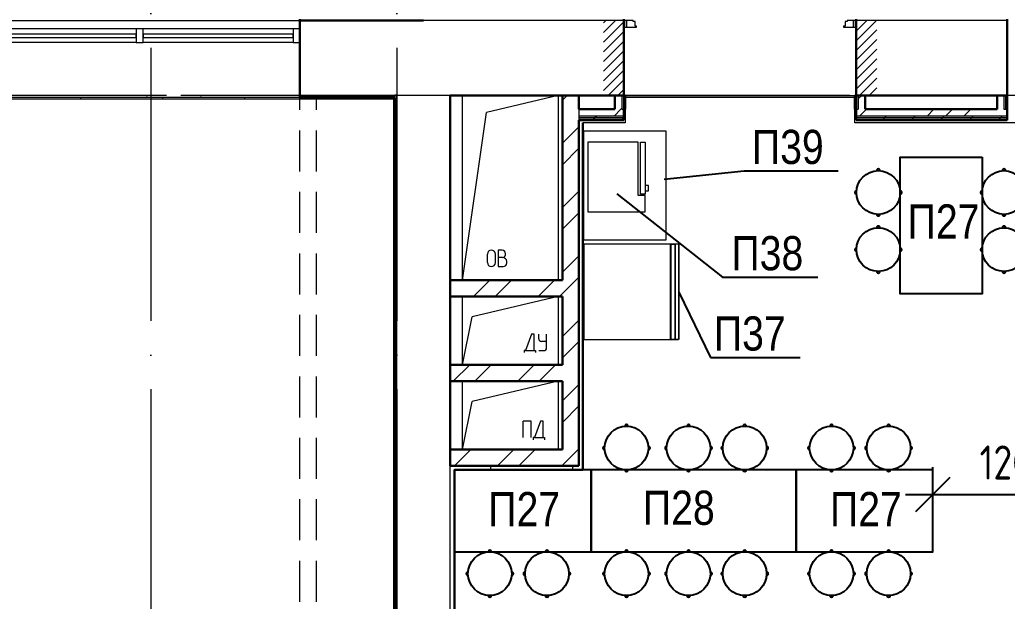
# Model space of a CAD drawing. Header units: millimetres. Extents: x -21010 to 105841, y -18351 to 135084.
# Drawn here: x 21352 to 28577, y 39774 to 44030 of the extents above; entities that cross this region are included whole.
import ezdxf
from ezdxf import colors
from ezdxf.entities.mleader import LeaderData, LeaderLine
from ezdxf.enums import TextEntityAlignment as Align
from ezdxf.math import Vec2, Vec3

# ---------------------------------------------------------------- set-up
doc = ezdxf.new("R2010")
doc.units = ezdxf.units.MM
for name, pattern in [('ADSK_Линия сетки', [2500, 2000, -250, 0, -250]), ('ADSK_Сверху', [450, 300, -150]), ('ADSK_Штриховая_ш2 п1_5', [4.5, 3, -1.5])]:
    doc.linetypes.add(name, pattern=pattern)
for name, color, linetype, lineweight in [('TO-Equipment', 52, 'Continuous', 18), ('TO-Furniture', 3, 'Continuous', 18), ('Витраж', 7, 'Continuous', 9), ('Двери', 7, 'Continuous', 9), ('ДОНМ_ТХ_Анно', 84, 'Continuous', 20), ('Линии', 7, 'Continuous', 9), ('Ограждение', 7, 'Continuous', 9), ('Оси', 7, 'Continuous', 9), ('Панели витража', 7, 'Continuous', 9), ('Перекрытие', 7, 'Continuous', 18), ('Сантехнические приборы', 251, 'Continuous', 0), ('Стены внутренние', 7, 'Continuous', 18), ('Стены наружные', 7, 'Continuous', 18), ('Стены штриховка', 7, 'Continuous', 13)]:
    doc.layers.add(name, color=color, linetype=linetype, lineweight=lineweight)
doc.layers.add('ТХ_(нейтральное оборудование_мебель)', color=32, linetype='Continuous')
doc.layers.add('ТХ_размеры', color=7, linetype='Continuous')
doc.styles.add('ГОСТ 2.304', font='CS_Gost2304.shx')
doc.styles.add('ТХ_ДОНМ', font='ARIALN.TTF')
doc.dimstyles.new('СПДС', dxfattribs={"dimscale": 100, "dimtxt": 2.5, "dimasz": 2.5, "dimexe": 2, "dimexo": 0.625, "dimgap": 1, "dimtad": 1, "dimdec": 0, "dimtxsty": 'ГОСТ 2.304', "dimblk": 'OBLIQUE', "dimblk1": 'OBLIQUE', "dimblk2": 'OBLIQUE', "dimcen": 2.5, "dimdle": 2, "dimadec": 0, "dimazin": 2, "dimtfac": 0.75, "dimtdec": 4, "dimtmove": 1, "dimatfit": 3, "dimfxl": 1, "dimtfill": 1, "dimtolj": 1, "dimarcsym": 1})

# ---------------------------------------------------------------- blocks, each defined once
blk = doc.blocks.new('_Oblique')
at = {"color": 0, "linetype": 'ByBlock', "lineweight": -2}
blk.add_line((-0.5, -0.5), (0.5, 0.5), dxfattribs=at)
blk = doc.blocks.new('*D204')
at = {"layer": 'Defpoints', "color": 0, "transparency": 16777216}
for p in [(29231.8, 40554.5), (28031.8, 40255), (29231.8, 40189.6)]:
    blk.add_point(p, dxfattribs=at)
at = {"layer": 'ТХ_размеры', "color": 0, "lineweight": -2, "transparency": 16777216}
for p, q in [((28031.8, 40317.5), (28031.8, 40754.5)), ((29231.8, 40252.1), (29231.8, 40754.5)), ((27831.8, 40554.5), (29431.8, 40554.5))]:
    blk.add_line(p, q, dxfattribs=at)
at = {"layer": 'ТХ_размеры', "color": 0, "lineweight": -2, "transparency": 16777216, "xscale": 250, "yscale": 250, "zscale": 250, "rotation": 180}
blk.add_blockref('_Oblique', (28031.8, 40554.5), dxfattribs=at)
at = {"layer": 'ТХ_размеры', "color": 0, "lineweight": -2, "transparency": 16777216, "xscale": 250, "yscale": 250, "zscale": 250}
blk.add_blockref('_Oblique', (29231.8, 40554.5), dxfattribs=at)
at = {"layer": 'ТХ_размеры', "color": 0, "transparency": 16777216, "insert": (28631.8, 40789.2), "char_height": 250, "attachment_point": 5, "style": 'ГОСТ 2.304', "bg_fill": 3, "box_fill_scale": 1.1, "bg_fill_color": 256, "bg_fill_true_color": 13158600, "bg_fill_transparency": 0}
blk.add_mtext('\\A1;1200', dxfattribs=at)
blk = doc.blocks.new('_None')
blk = doc.blocks.new('Микроволновая печь')
at = {"layer": 'Сантехнические приборы'}
for points in [[(0, -390.3), (-52.7, -390.3), (-52.7, 0), (-420, 0), (-420, -510), (0, -510)], [(0, 0), (0, -380.5), (-36, -380.5), (-36, 0)], [(0, -318.3), (0, -356.7), (22.2, -356.7), (22.2, -318.3)]]:
    blk.add_lwpolyline(points, close=True, dxfattribs=at)
blk = doc.blocks.new('Система индивидуальных ячеек хранения продуктов для детей')
at = {"layer": 'Сантехнические приборы'}
for points in [[(0, 4.7), (0, 0), (0, -692.6), (0, 0), (0, 4.4), (-695, 4.4), (-695, -692.6), (-59.2, -692.6), (-25.8, -692.6), (-9.1, -692.6), (-0.7, -692.6), (-9.1, -692.6), (-25.8, -692.6)], [(-25, 4.4), (-58.4, 4.4), (-58.4, -692.6), (-25.8, -692.6), (-25.8, 4.4), (-25.8, -692.6), (-59.2, -692.6), (-59.2, 4.4), (-25, 4.4)], [(-59.2, -692.6), (-59.2, 0.1), (-59.2, -692.5)]]:
    blk.add_lwpolyline(points, dxfattribs=at)
blk = doc.blocks.new('Табурет к обеденному столу')
at = {"layer": 'ТХ_(нейтральное оборудование_мебель)'}
blk.add_circle((19569, 43946), 160, dxfattribs=at)
for centre, start, end in [((19569, 44106), 357.8509, 182.1491), ((19409, 43946), 87.8509, 272.1491), ((19729, 43946), 267.8509, 92.1491), ((19569, 43786), 177.8509, 2.1491)]:
    blk.add_arc(centre, 12, start, end, dxfattribs=at)
blk = doc.blocks.new('1 этаж 21082025')
at = {"lineweight": 18}
for p, q in [((30330, -1350), (30330, 0)), ((30330, -1350), (30330, 0)), ((31030, 0), (30505, -125)), ((31030, 0), (31030, -1350)), ((31030, 0), (31030, -1350)), ((30330, -1350), (30505, -125)), ((30619.7, -1131.6), (30589.7, -1131.6)), ((30589.7, -1131.6), (30589.7, -1251.6)), ((30643, -1164.9), (30643, -1154.9)), ((30512.2, -1222.9), (30512.2, -1160.3)), ((30569.6, -1222.9), (30569.6, -1160.3)), ((30623, -1184.9), (30589.7, -1184.9)), ((30653, -1224.9), (30653, -1214.9)), ((30589.7, -1251.6), (30626.4, -1251.6)), ((30330, -1970), (30330, -1470)), ((30330, -1970), (30330, -1470)), ((31030, -1470), (30400, -1620)), ((31030, -1470), (31030, -1970)), ((31030, -1470), (31030, -1970)), ((30330, -1970), (30400, -1620)), ((30833.4, -1746.2), (30789.7, -1866.2)), ((30853.1, -1746.2), (30833.4, -1746.2)), ((30853.1, -1866.2), (30853.1, -1746.2)), ((30887.2, -1779.6), (30887.2, -1746.2)), ((30944.6, -1799.6), (30907.2, -1799.6)), ((30944.6, -1846.2), (30944.6, -1746.2)), ((30779.7, -1866.2), (30779.7, -1881.2)), ((30789.7, -1866.2), (30779.7, -1866.2)), ((30789.7, -1866.2), (30853.1, -1866.2)), ((30853.1, -1866.2), (30863.1, -1866.2)), ((30863.1, -1866.2), (30863.1, -1881.2)), ((30887.2, -1866.2), (30924.6, -1866.2)), ((30330, -2590), (30330, -2090)), ((30330, -2590), (30330, -2090)), ((31030, -2090), (30400, -2240)), ((31030, -2090), (31030, -2590)), ((31030, -2090), (31030, -2590)), ((30330, -2590), (30400, -2240)), ((30830.6, -2383.5), (30773.2, -2383.5)), ((30773.2, -2503.5), (30773.2, -2383.5)), ((30830.6, -2503.5), (30830.6, -2383.5)), ((30899.4, -2383.5), (30855.7, -2503.5)), ((30919.1, -2383.5), (30899.4, -2383.5)), ((30919.1, -2503.5), (30919.1, -2383.5)), ((30845.7, -2503.5), (30845.7, -2518.5)), ((30855.7, -2503.5), (30845.7, -2503.5)), ((30855.7, -2503.5), (30919.1, -2503.5)), ((30919.1, -2503.5), (30929.1, -2503.5)), ((30929.1, -2503.5), (30929.1, -2518.5))]:
    blk.add_line(p, q, dxfattribs=at)
for centre, radius, start, end in [((30540.9, -1160.3), 28.7, 0, 180), ((30619.7, -1154.9), 23.3, 0, 90), ((30540.9, -1222.9), 28.7, 180, 0), ((30623, -1164.9), 20, 270, 0), ((30623, -1214.9), 30, 0, 90), ((30626.4, -1224.9), 26.7, 270, 0), ((30907.2, -1779.6), 20, 180, 270), ((30924.6, -1846.2), 20, 270, 0)]:
    blk.add_arc(centre, radius, start, end, dxfattribs=at)
at = {"layer": 'Витраж'}
for p, q in [((27942.6, 487.5), (26780.1, 487.5)), ((29090.1, 487.5), (27992.6, 487.5)), ((27942.6, 387.5), (26780.1, 387.5)), ((29090.1, 387.5), (27992.6, 387.5))]:
    blk.add_line(p, q, dxfattribs=at)
at = {"layer": 'Витраж', "lineweight": 18, "extrusion": (0, 0, -1)}
for p, q in [((27992.6, 487.5), (27942.6, 487.5)), ((27942.6, 487.5), (27942.6, 387.5)), ((27992.6, 387.5), (27992.6, 487.5)), ((29140.1, 487.5), (29090.1, 487.5)), ((29090.1, 487.5), (29090.1, 387.5)), ((29140.1, 387.5), (29140.1, 487.5)), ((27942.6, 387.5), (27992.6, 387.5)), ((29090.1, 387.5), (29140.1, 387.5))]:
    blk.add_line(p, q, dxfattribs=at)
at = {"layer": 'Двери', "linetype": 'Continuous', "lineweight": 18}
for p, q in [((31360, 531.4), (31378.6, 550)), ((31360, 460.7), (31449.3, 550)), ((31360, 389.9), (31510, 539.9)), ((33210, 542.9), (33217.1, 550)), ((33210, 472.2), (33287.8, 550)), ((33210, 401.5), (33358.5, 550)), ((31360, 319.2), (31510, 469.2)), ((33210, 330.8), (33360, 480.8)), ((31360, 248.5), (31510, 398.5)), ((33210, 260.1), (33360, 410.1)), ((31360, 177.8), (31510, 327.8)), ((33210, 189.3), (33360, 339.3)), ((31360, 107.1), (31510, 257.1)), ((33210, 118.6), (33360, 268.6)), ((31360, 36.4), (31510, 186.4)), ((33210, 47.9), (33360, 197.9)), ((31394.3, 0), (31510, 115.7)), ((33232.8, 0), (33360, 127.2)), ((31465, 0), (31510, 45)), ((33303.5, 0), (33360, 56.5))]:
    blk.add_line(p, q, dxfattribs=at)
at = {"layer": 'Двери', "linetype": 'ADSK_Штриховая_ш2 п1_5'}
for p, q in [((31510, 550), (31360, 550)), ((31510, 0), (31510, 550)), ((33360, 550), (33210, 550)), ((33210, 550), (33210, 0)), ((31360, 0), (31510, 0)), ((33210, 0), (33360, 0))]:
    blk.add_line(p, q, dxfattribs=at)
at = {"layer": 'Двери'}
for p, q in [((31510, 550), (31510, 500)), ((31530, 550), (31510, 550)), ((31530, 500), (31530, 550)), ((31577, 550), (31530, 550)), ((31530, 550), (31530, 500)), ((31577, 541), (31577, 550)), ((31592, 541), (31577, 541)), ((31592, 509), (31592, 541)), ((31602, 509), (31592, 509)), ((31602, 500), (31602, 509)), ((33128, 509), (33118, 509)), ((33118, 509), (33118, 500)), ((33143, 541), (33128, 541)), ((33128, 541), (33128, 509)), ((33143, 550), (33143, 541)), ((33190, 550), (33143, 550)), ((33210, 550), (33190, 550)), ((33190, 550), (33190, 500)), ((33190, 500), (33190, 550)), ((33210, 500), (33210, 550)), ((31510, 500), (31530, 500)), ((31530, 500), (31602, 500)), ((33118, 500), (33190, 500)), ((33190, 500), (33210, 500))]:
    blk.add_line(p, q, dxfattribs=at)
at = {"layer": 'Линии', "linetype": 'ADSK_Сверху'}
for p, q in [((29140.1, -6855), (29140.1, 0)), ((29260.1, -6855), (29260.1, 0))]:
    blk.add_line(p, q, dxfattribs=at)
at = {"layer": 'Ограждение'}
for p, q in [((31520, 0), (31510, 0)), ((31520, 0), (31510, 0)), ((25588.6, -25), (29825, -25)), ((29825, -25), (29835, -15)), ((29825, -25), (29825, -4500)), ((33210, 0), (33200, 0)), ((36065, 0), (34315, 0)), ((31520, -100), (31520, -200)), ((33200, -200), (33200, -100)), ((31520, -200), (31210, -200)), ((44885, -200), (33200, -200))]:
    blk.add_line(p, q, dxfattribs=at)
at = {"layer": 'Ограждение', "linetype": 'Continuous'}
for p, q in [((27536, -25), (27536, -15)), ((28136, -25), (28136, -15)), ((28736, -25), (28736, -15)), ((29336, -25), (29336, -15)), ((29825, -360.3), (29835, -360.3)), ((29825, -960.3), (29835, -960.3)), ((29825, -1560.3), (29835, -1560.3)), ((29825, -2160.3), (29835, -2160.3)), ((29825, -2760.3), (29835, -2760.3)), ((29825, -3360.3), (29835, -3360.3))]:
    blk.add_line(p, q, dxfattribs=at)
at = {"layer": 'Оси', "linetype": 'ADSK_Линия сетки'}
for p, q in [((28050, 5350.6), (28050, -60626.1)), ((29850, 5350.6), (29850, -60626.1)), ((58165, 0), (-14072.3, 0))]:
    blk.add_line(p, q, dxfattribs=at)
at = {"layer": 'Панели витража', "lineweight": 18}
for p, q in [((27942.6, 450), (26780.1, 450)), ((27942.6, 425), (27942.6, 450)), ((29090.1, 450), (27992.6, 450)), ((27992.6, 450), (27992.6, 425)), ((29090.1, 425), (29090.1, 450)), ((26780.1, 425), (27942.6, 425)), ((27992.6, 425), (29090.1, 425))]:
    blk.add_line(p, q, dxfattribs=at)
at = {"layer": 'Перекрытие', "color": 49, "true_color": 0x464646}
for p, q in [((30330, -1350), (30330, 0)), ((31030, 0), (31030, -1350)), ((30330, -1970), (30330, -1470)), ((31030, -1470), (31030, -1970)), ((30330, -2590), (30330, -2090)), ((31030, -2090), (31030, -2590))]:
    blk.add_line(p, q, dxfattribs=at)
at = {"layer": 'Стены внутренние'}
for p, q in [((24330.1, 550), (29140.1, 550)), ((31510, 550), (30045, 550)), ((34315, 550), (33210, 550)), ((29140.1, 0), (29835, 0)), ((30240, -7245), (30240, -2590))]:
    blk.add_line(p, q, dxfattribs=at)
at = {"layer": 'Стены внутренние', "lineweight": 30}
for p, q in [((30045, 550), (29140.1, 550)), ((29140.1, 550), (29140.1, 0)), ((31510, 0), (31510, 550)), ((33210, 0), (33210, 550)), ((34315, 0), (34315, 550)), ((29835, 0), (29850, 0)), ((30240, -1350), (30240, 0)), ((31060, 0), (30240, 0)), ((31445, 0), (31060, 0)), ((34240, 0), (33275, 0)), ((30240, -1970), (30240, -1470)), ((30240, -2590), (30240, -2090))]:
    blk.add_line(p, q, dxfattribs=at)
at = {"layer": 'Стены наружные', "lineweight": 30}
for p, q in [((29140.1, 560), (29140.1, 550)), ((31510, 550), (31510, 560)), ((33210, 560), (33210, 550)), ((34315, 550), (34315, 560)), ((29140.1, 0), (29140.1, -15)), ((29850, 0), (29835, 0)), ((29140.1, -15), (29835, -15)), ((29835, -15), (29835, -4500)), ((31060, 0), (31060, -1350)), ((31180, 0), (31060, 0)), ((31180, -100), (31180, 0)), ((31445, 0), (31445, -100)), ((31520, 0), (31445, 0)), ((31520, -100), (31520, 0)), ((33200, 0), (33200, -100)), ((33275, 0), (33200, 0)), ((33275, -100), (33275, 0)), ((34240, 0), (34240, -100)), ((34315, 0), (34240, 0)), ((34315, -175), (34315, 0)), ((31445, -100), (31180, -100)), ((31510, -175), (31510, -100)), ((31510, -100), (31520, -100)), ((33200, -100), (33210, -100)), ((33210, -175), (33210, -100)), ((34240, -100), (33275, -100)), ((31180, -180), (31510, -180)), ((31180, -2710), (31180, -180)), ((31210, -2740), (31210, -200)), ((31510, -180), (31510, -175)), ((33210, -180), (33210, -175)), ((33210, -180), (34315, -180)), ((34315, -180), (34315, -175)), ((31060, -1350), (30240, -1350)), ((30240, -1350), (30240, -1470)), ((30240, -1470), (31060, -1470)), ((31060, -1470), (31060, -1970)), ((31060, -1970), (30240, -1970)), ((30240, -1970), (30240, -2090)), ((30240, -2090), (31060, -2090)), ((31060, -2090), (31060, -2590)), ((31060, -2590), (30240, -2590)), ((30240, -2590), (30240, -2710)), ((31180, -2710), (30240, -2710)), ((30270, -7245), (30270, -2740)), ((30270, -2740), (31210, -2740))]:
    blk.add_line(p, q, dxfattribs=at)
at = {"layer": 'Стены наружные', "linetype": 'Continuous', "lineweight": 9}
for p, q in [((29322.5, -15), (29337.5, 0)), ((29746.7, -15), (29761.7, 0)), ((31060, -34.6), (31094.6, 0)), ((33225, -24.9), (33249.9, 0)), ((31438.3, -150), (31488.3, -100)), ((31488.3, -100), (31495, -93.3)), ((33234.8, -150), (33284.8, -100)), ((33728.3, -150), (33778.3, -100)), ((33863.2, -150), (33913.2, -100)), ((33998.1, -150), (34048.1, -100)), ((31278.8, -180), (31283.8, -175)), ((31278.8, -180), (31283.8, -175)), ((31283.8, -175), (31296.3, -162.5)), ((31283.8, -175), (31296.3, -162.5)), ((31296.3, -162.5), (31308.8, -150)), ((31296.3, -162.5), (31308.8, -150)), ((31495.9, -175), (31508.4, -162.5)), ((31508.4, -162.5), (31510, -160.9)), ((33210, -158), (33218, -150)), ((33400.1, -180), (33405.1, -175)), ((33405.1, -175), (33417.6, -162.5)), ((33417.6, -162.5), (33430.1, -150)), ((33617.2, -175), (33629.7, -162.5)), ((33629.7, -162.5), (33642.2, -150)), ((33824.4, -180), (33829.4, -175)), ((33829.4, -175), (33841.9, -162.5)), ((33841.9, -162.5), (33854.4, -150)), ((34041.5, -175), (34054, -162.5)), ((34054, -162.5), (34066.5, -150)), ((34248.6, -180), (34253.6, -175)), ((34253.6, -175), (34266.1, -162.5)), ((34266.1, -162.5), (34278.6, -150)), ((31060, -348.9), (31180, -228.9)), ((29835, -351), (29850, -336)), ((31060, -506.1), (31180, -386.1)), ((31060, -820.4), (31180, -700.4)), ((29835, -775.3), (29850, -760.3)), ((31060, -977.5), (31180, -857.5)), ((29835, -1199.5), (29850, -1184.5)), ((31060, -1291.9), (31180, -1171.9)), ((30410.4, -1470), (30530.4, -1350)), ((30567.5, -1470), (30687.5, -1350)), ((30881.9, -1470), (31001.9, -1350)), ((31060, -1449), (31180, -1329)), ((31039, -1470), (31060, -1449)), ((29835, -1623.8), (29850, -1608.8)), ((31060, -1763.3), (31180, -1643.3)), ((31060, -1920.5), (31180, -1800.5)), ((30261.9, -2090), (30381.9, -1970)), ((30419, -2090), (30539, -1970)), ((30733.3, -2090), (30853.3, -1970)), ((30890.5, -2090), (31010.5, -1970)), ((29835, -2048), (29850, -2033)), ((31060, -2234.8), (31180, -2114.8)), ((31060, -2391.9), (31180, -2271.9)), ((29835, -2472.3), (29850, -2457.3)), ((30270.5, -2710), (30390.5, -2590)), ((30584.8, -2710), (30704.8, -2590)), ((30741.9, -2710), (30861.9, -2590)), ((31056.2, -2710), (31176.2, -2590)), ((31176.2, -2590), (31180, -2586.2)), ((30536, -2740), (30536, -2710)), ((31136, -2740), (31136, -2710)), ((29835, -2896.6), (29850, -2881.6)), ((29835, -3320.8), (29850, -3305.8))]:
    blk.add_line(p, q, dxfattribs=at)
at = {"layer": 'Стены наружные'}
for p, q in [((29850, -4500), (29850, 0)), ((29140.1, -15), (25583.9, -15)), ((31520, 0), (33200, 0)), ((33200, -15), (31520, -15))]:
    blk.add_line(p, q, dxfattribs=at)
at = {"layer": 'Стены штриховка'}
for p, q in [((29835, 0), (29140.1, 0)), ((31495, 0), (31495, -100)), ((31507.5, 0), (31507.5, -100)), ((33212.5, 0), (33212.5, -100)), ((33225, 0), (33225, -100)), ((34290, 0), (34290, -100)), ((34302.5, 0), (34302.5, -100)), ((31180, -100), (31180, -175)), ((31495, -100), (31510, -100)), ((33210, -100), (33225, -100)), ((34290, -100), (34315, -100)), ((31510, -150), (31180, -150)), ((31510, -162.5), (31180, -162.5)), ((31510, -175), (31180, -175)), ((31180, -175), (31510, -175)), ((31180, -175), (31180, -180)), ((31210, -180), (31180, -180)), ((34315, -150), (33210, -150)), ((34315, -162.5), (33210, -162.5)), ((34315, -175), (33210, -175)), ((33210, -175), (34315, -175))]:
    blk.add_line(p, q, dxfattribs=at)

msp = doc.modelspace()

# ---------------------------------------------------------------- linework, layer by layer
at = {"layer": 'TO-Furniture'}
msp.add_lwpolyline([(26078.5, 43216.5), (26078.5, 42416.5), (25478.5, 42416.5), (25478.5, 43216.5)], close=True, dxfattribs=at)
at = {"layer": 'Оси', "linetype": 'ADSK_Линия сетки'}
msp.add_line((49532.7, 43475), (20650.1, 43475), dxfattribs=at)
at = {"layer": 'ТХ_(нейтральное оборудование_мебель)'}
for points in [[(28393.1, 43025), (28393.1, 42025), (27793.1, 42025), (27793.1, 43025), (28393.1, 43025)], [(25531.9, 40735), (24532, 40735), (24532, 40135), (25531.9, 40135), (25531.9, 40735)], [(27031.9, 40735), (25531.9, 40735), (25531.9, 40135), (27031.9, 40135), (27031.9, 40735)]]:
    msp.add_lwpolyline(points, dxfattribs=at)

# ---------------------------------------------------------------- block references
msp.add_blockref('1 этаж 21082025', (-5738, 43475))
at = {"layer": 'TO-Equipment'}
for name, p in [('Микроволновая печь', (25928.9, 43134.1)), ('Система индивидуальных ячеек хранения продуктов для детей', (26173.5, 42382.1))]:
    msp.add_blockref(name, p, dxfattribs=at)
at = {"layer": 'ТХ_(нейтральное оборудование_мебель)', "color": 5}
for p, rotation in [((71579.8, 23196.6), 89.99999999999997), ((72499.4, 23196.6), 89.99999999999997), ((71579.8, 22779), 89.99999999999997), ((72499.4, 22779), 89.99999999999997), ((45360.2, 84841.2), 180), ((45813.9, 84841.2), 180), ((46225.4, 84841.2), 180), ((46860.1, 84841.2), 180), ((44360.3, 83921.6), 180), ((44777.9, 83921.6), 180), ((45360.2, 83921.6), 180), ((45813.9, 83921.6), 180), ((46225.4, 83921.6), 180), ((46860.1, 83921.6), 180), ((47277.8, 83921.6), 180)]:
    msp.add_blockref('Табурет к обеденному столу', p, dxfattribs=dict(at, rotation=rotation))

# ---------------------------------------------------------------- texts
at = {"layer": 'ДОНМ_ТХ_Анно', "style": 'ТХ_ДОНМ'}
for s, p in [('П27', (28110.9, 42553.6)), ('П27', (25042.7, 40448.4)), ('П28', (26174.2, 40458.3)), ('П27', (27542.7, 40448.4))]:
    msp.add_text(s, height=250, dxfattribs=at).set_placement(p, align=Align.MIDDLE_CENTER)

# ---------------------------------------------------------------- leaders
at = {"layer": 'ДОНМ_ТХ_Анно'}
ml = msp.add_multileader_mtext('Standard', dxfattribs=at)
ml.set_content('П39', color=256, style='ТХ_ДОНМ')
ml.set_leader_properties()
ml.set_arrow_properties(name='NONE')
ml.build(insert=Vec2(0, 0))
ml.multileader.update_dxf_attribs({"text_left_attachment_type": 6, "text_right_attachment_type": 6, "dogleg_length": 0.25, "arrow_head_size": 250})
ctx = ml.context
ctx.base_point, ctx.char_height, ctx.arrow_head_size, ctx.landing_gap_size, ctx.plane_origin = Vec3(26684, 42924.2), 250, 250, 25, Vec3(24688.3, 38630.4)
ctx.left_attachment, ctx.right_attachment = 6, 6
notes = []
notes.append((ctx, [(0, (1, 1, 0), (26651.5, 42924.2), (1, 0), 32.5, [(2, [(26065.9, 42863.9)], 0, [])])]))
ctx.mtext.insert, ctx.mtext.flow_direction = Vec3(26709, 43224.2), 5
ml = msp.add_multileader_mtext('Standard', dxfattribs=at)
ml.set_content('П38', color=256, style='ТХ_ДОНМ')
ml.set_leader_properties()
ml.set_arrow_properties(name='NONE')
ml.build(insert=Vec2(0, 0))
ml.multileader.update_dxf_attribs({"text_left_attachment_type": 6, "text_right_attachment_type": 6, "dogleg_length": 0.25, "arrow_head_size": 250})
ctx = ml.context
ctx.base_point, ctx.char_height, ctx.arrow_head_size, ctx.landing_gap_size, ctx.plane_origin = Vec3(26534.2, 42146.4), 250, 250, 25, Vec3(24271.4, 38417.1)
ctx.left_attachment, ctx.right_attachment = 6, 6
notes.append((ctx, [(0, (1, 1, 0), (26492.4, 42146.4), (1, 0), 41.8, [(2, [(25719.6, 42755.9)], 0, [])])]))
ctx.mtext.insert, ctx.mtext.flow_direction = Vec3(26559.2, 42446.4), 5
ml = msp.add_multileader_mtext('Standard', dxfattribs=at)
ml.set_content('П37', color=256, style='ТХ_ДОНМ')
ml.set_leader_properties()
ml.set_arrow_properties(name='NONE')
ml.build(insert=Vec2(0, 0))
ml.multileader.update_dxf_attribs({"text_left_attachment_type": 6, "text_right_attachment_type": 6, "dogleg_length": 0.25, "arrow_head_size": 250})
ctx = ml.context
ctx.base_point, ctx.char_height, ctx.arrow_head_size, ctx.landing_gap_size, ctx.plane_origin = Vec3(26405.5, 41558.9), 250, 250, 25, Vec3(23696.5, 38385.5)
ctx.left_attachment, ctx.right_attachment = 6, 6
notes.append((ctx, [(0, (1, 1, 0), (26405.3, 41558.9), (1, 0), 0.25, [(2, [(26173.5, 42035.8)], 0, [])])]))
ctx.mtext.insert, ctx.mtext.flow_direction = Vec3(26430.5, 41858.9), 5
for ctx, leaders in notes:
    for number, flags, end, landing, length, lines in leaders:
        leader = LeaderData()
        leader.index, (leader.has_last_leader_line, leader.has_dogleg_vector, leader.attachment_direction) = number, flags
        leader.last_leader_point, leader.dogleg_vector, leader.dogleg_length = Vec3(end), Vec3(landing), length
        for number, points, colour, breaks in lines:
            line = LeaderLine()
            line.index, line.vertices, line.color, line.breaks = number, Vec3.list(points), colors.encode_raw_color(colour), breaks
            leader.lines.append(line)
        ctx.leaders.append(leader)

# ---------------------------------------------------------------- next in the draw order: dimensions: what is measured, and where the dimension line sits
at = {"layer": 'ТХ_размеры'}
dim = msp.add_linear_dim(base=(29231.8, 40554.5), p1=(28031.8, 40255), p2=(29231.8, 40189.6), dimstyle='СПДС', dxfattribs=at)
dim.commit()
dim.dimension.update_dxf_attribs({"geometry": '*D204', "text_midpoint": (28631.8, 40789.2)})

# ---------------------------------------------------------------- next in the draw order: linework, layer by layer
at = {"layer": 'ТХ_(нейтральное оборудование_мебель)'}
msp.add_lwpolyline([(28031.8, 40735), (27031.9, 40735), (27031.9, 40135), (28031.8, 40135), (28031.8, 40735)], dxfattribs=at)

# ---------------------------------------------------------------- next in the draw order: block references
at = {"layer": 'ТХ_(нейтральное оборудование_мебель)', "color": 5, "rotation": 180}
msp.add_blockref('Табурет к обеденному столу', (47277.8, 84841.2), dxfattribs=at)

doc.saveas('drawing.dxf')
